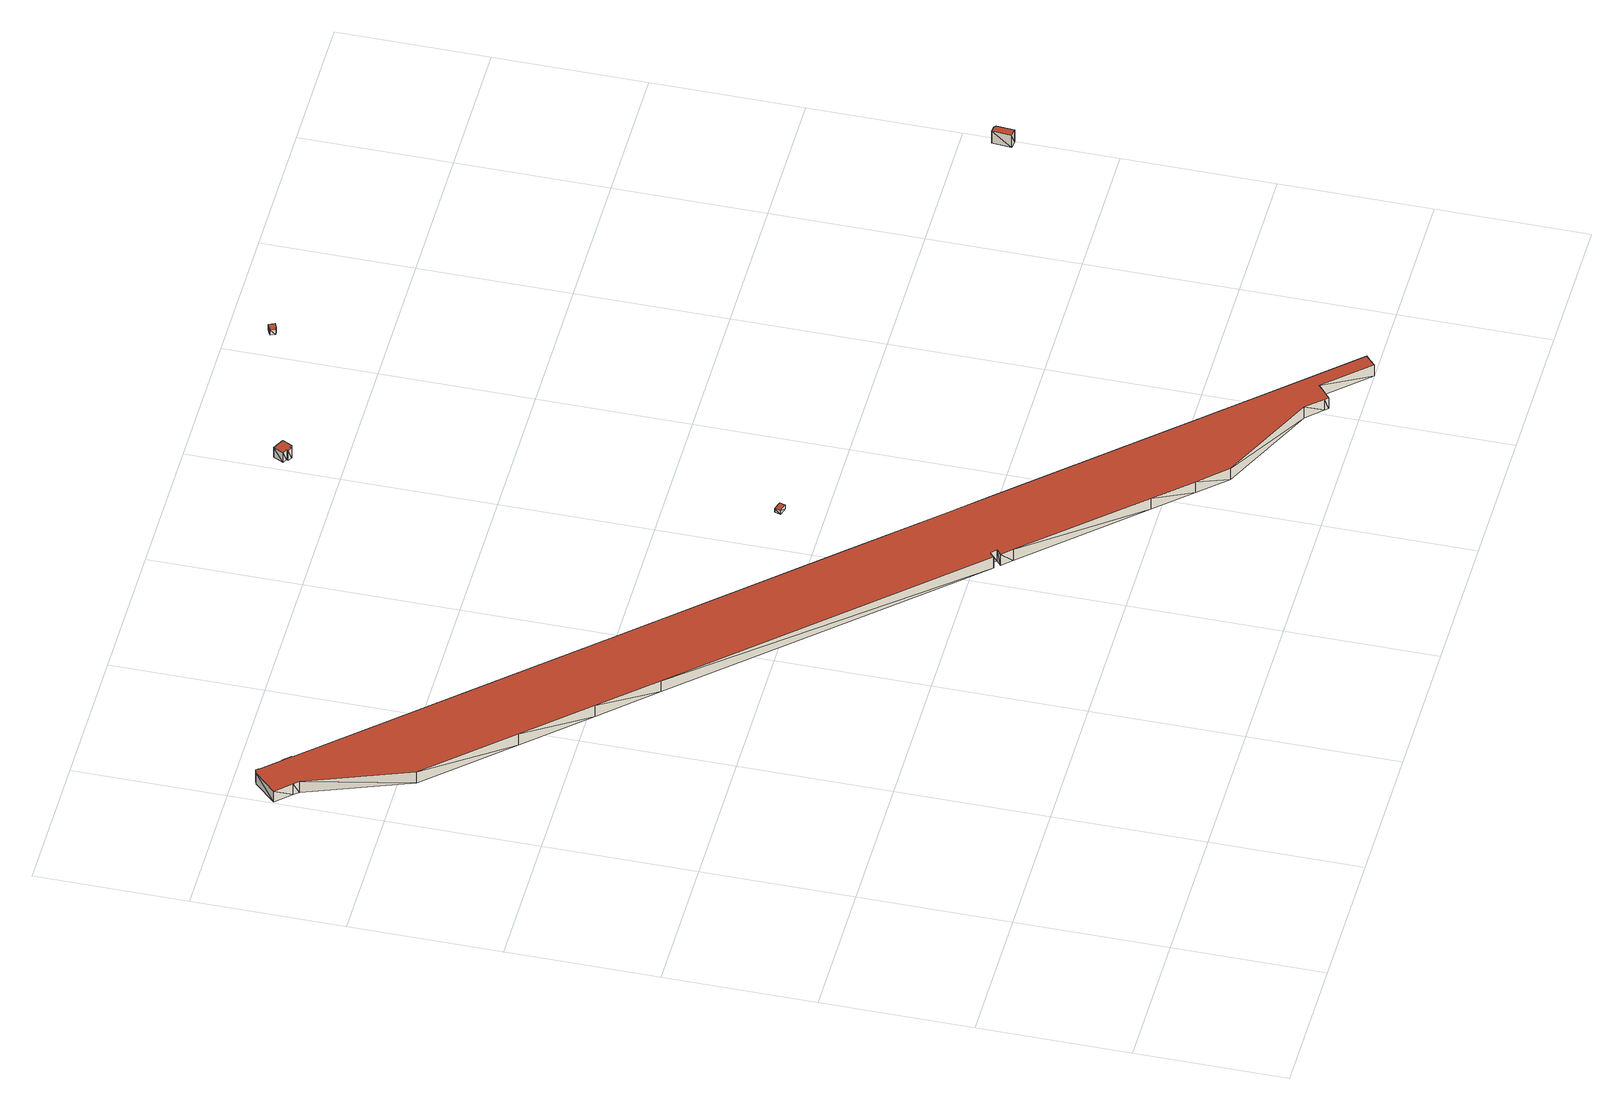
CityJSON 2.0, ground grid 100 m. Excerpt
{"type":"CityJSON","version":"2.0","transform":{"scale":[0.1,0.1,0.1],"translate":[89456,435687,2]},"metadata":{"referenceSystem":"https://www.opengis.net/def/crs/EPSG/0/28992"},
"CityObjects":{
"building1":{"type":"Building","attributes":{"+height_valid":1,"+groundHeight":3,"measuredHeight":12,"+function":"Supermarket","+org_car_parking_spaces":45,"+total_area":44388,"+min_car_parking_spaces":1110},"geometry":[{"type":"MultiSurface","lod":"1.2","boundaries":[[[0,1,2,3,4,5,6,7,8,9,10,11,12,13,14,15,16,17,18,19,20,21,22,23,24,25,26,27,28,29,30,31,32,33,34,35]],[[36,37,38,39,40,41,42,43,44,45,46,47,48,49,50,51,52,53,54,55,56,57,58,59,60,61,62,63,64,65,66,67,68,69,70,71]],[[0,37,36]],[[0,1,37]],[[1,38,37]],[[1,2,38]],[[2,39,38]],[[2,3,39]],[[3,40,39]],[[3,4,40]],[[4,41,40]],[[4,5,41]],[[5,42,41]],[[5,6,42]],[[6,43,42]],[[6,7,43]],[[7,44,43]],[[7,8,44]],[[8,45,44]],[[8,9,45]],[[9,46,45]],[[9,10,46]],[[10,47,46]],[[10,11,47]],[[11,48,47]],[[11,12,48]],[[12,49,48]],[[12,13,49]],[[13,50,49]],[[13,14,50]],[[14,51,50]],[[14,15,51]],[[15,52,51]],[[15,16,52]],[[16,53,52]],[[16,17,53]],[[17,54,53]],[[17,18,54]],[[18,55,54]],[[18,19,55]],[[19,56,55]],[[19,20,56]],[[20,57,56]],[[20,21,57]],[[21,58,57]],[[21,22,58]],[[22,59,58]],[[22,23,59]],[[23,60,59]],[[23,24,60]],[[24,61,60]],[[24,25,61]],[[25,62,61]],[[25,26,62]],[[26,63,62]],[[26,27,63]],[[27,64,63]],[[27,28,64]],[[28,65,64]],[[28,29,65]],[[29,66,65]],[[29,30,66]],[[30,67,66]],[[30,31,67]],[[31,68,67]],[[31,32,68]],[[32,69,68]],[[32,33,69]],[[33,70,69]],[[33,34,70]],[[34,71,70]],[[34,35,71]],[[35,36,71]],[[35,0,36]]],"semantics":{"surfaces":[{"type":"GroundSurface"},{"type":"RoofSurface"},{"type":"WallSurface"}],"values":[0,1,2,2,2,2,2,2,2,2,2,2,2,2,2,2,2,2,2,2,2,2,2,2,2,2,2,2,2,2,2,2,2,2,2,2,2,2,2,2,2,2,2,2,2,2,2,2,2,2,2,2,2,2,2,2,2,2,2,2,2,2,2,2,2,2,2,2,2,2,2,2,2,2]}}]},
"building2":{"type":"Building","attributes":{"+height_valid":1,"+groundHeight":2,"measuredHeight":5,"+function":"Industry","+org_car_parking_spaces":21,"+total_area":162,"+min_car_parking_spaces":0},"geometry":[{"type":"MultiSurface","lod":"1.2","boundaries":[[[72,73,74,75]],[[76,77,78,79]],[[72,77,76]],[[72,73,77]],[[73,78,77]],[[73,74,78]],[[74,79,78]],[[74,75,79]],[[75,76,79]],[[75,72,76]]],"semantics":{"surfaces":[{"type":"GroundSurface"},{"type":"RoofSurface"},{"type":"WallSurface"}],"values":[0,1,2,2,2,2,2,2,2,2]}}]},
"building3":{"type":"Building","attributes":{"+height_valid":1,"+groundHeight":3,"measuredHeight":11,"+function":"Industry","+org_car_parking_spaces":39,"+total_area":55,"+min_car_parking_spaces":0},"geometry":[{"type":"MultiSurface","lod":"1.2","boundaries":[[[80,81,82,83,84,85,86,87]],[[88,89,90,91,92,93,94,95]],[[80,89,88]],[[80,81,89]],[[81,90,89]],[[81,82,90]],[[82,91,90]],[[82,83,91]],[[83,92,91]],[[83,84,92]],[[84,93,92]],[[84,85,93]],[[85,94,93]],[[85,86,94]],[[86,95,94]],[[86,87,95]],[[87,88,95]],[[87,80,88]]],"semantics":{"surfaces":[{"type":"GroundSurface"},{"type":"RoofSurface"},{"type":"WallSurface"}],"values":[0,1,2,2,2,2,2,2,2,2,2,2,2,2,2,2,2,2]}}]},
"building4":{"type":"Building","attributes":{"+height_valid":1,"+groundHeight":3,"measuredHeight":7,"+function":"Industry","+org_car_parking_spaces":14,"+total_area":12,"+min_car_parking_spaces":0},"geometry":[{"type":"MultiSurface","lod":"1.2","boundaries":[[[96,97,98,99,100,101,102,103]],[[104,105,106,107,108,109,110,111]],[[96,105,104]],[[96,97,105]],[[97,106,105]],[[97,98,106]],[[98,107,106]],[[98,99,107]],[[99,108,107]],[[99,100,108]],[[100,109,108]],[[100,101,109]],[[101,110,109]],[[101,102,110]],[[102,111,110]],[[102,103,111]],[[103,104,111]],[[103,96,104]]],"semantics":{"surfaces":[{"type":"GroundSurface"},{"type":"RoofSurface"},{"type":"WallSurface"}],"values":[0,1,2,2,2,2,2,2,2,2,2,2,2,2,2,2,2,2]}}]},
"building5":{"type":"Building","attributes":{"+height_valid":1,"+groundHeight":3,"measuredHeight":13,"+function":"Industry","+org_car_parking_spaces":14,"+total_area":76,"+min_car_parking_spaces":0},"geometry":[{"type":"MultiSurface","lod":"1.2","boundaries":[[[112,113,114,115,116]],[[117,118,119,120,121]],[[112,118,117]],[[112,113,118]],[[113,119,118]],[[113,114,119]],[[114,120,119]],[[114,115,120]],[[115,121,120]],[[115,116,121]],[[116,117,121]],[[116,112,117]]],"semantics":{"surfaces":[{"type":"GroundSurface"},{"type":"RoofSurface"},{"type":"WallSurface"}],"values":[0,1,2,2,2,2,2,2,2,2,2,2]}}]}
},
"vertices":[
[3238,1776,10],[3176,1842,10],[3209,1873,10],[3175,1909,10],[3143,1879,10],[1554,3611,10],[1237,3956,10],[871,4354,10],[382,4887,10],[128,5571,10],[98,5603,10],[3,5707,10],[143,5849,10],[169,5859,10],[181,5846,10],[179,5845,10],[294,5720,10],[295,5721,10],[341,5671,10],[339,5669,10],[1281,4642,10],[1900,3968,10],[2994,2777,10],[3479,2249,10],[3681,2029,10],[4984,609,10],[5482,67,10],[5449,36,10],[5413,2,10],[5149,289,10],[5055,204,10],[5035,227,10],[4937,333,10],[4278,642,10],[4109,826,10],[3897,1057,10],[3238,1776,100],[3176,1842,100],[3209,1873,100],[3175,1909,100],[3143,1879,100],[1554,3611,100],[1237,3956,100],[871,4354,100],[382,4887,100],[128,5571,100],[98,5603,100],[3,5707,100],[143,5849,100],[169,5859,100],[181,5846,100],[179,5845,100],[294,5720,100],[295,5721,100],[341,5671,100],[339,5669,100],[1281,4642,100],[1900,3968,100],[2994,2777,100],[3479,2249,100],[3681,2029,100],[4984,609,100],[5482,67,100],[5449,36,100],[5413,2,100],[5149,289,100],[5055,204,100],[5035,227,100],[4937,333,100],[4278,642,100],[4109,826,100],[3897,1057,100],
[3395,3301,0],[3383,3261,0],[3326,3278,0],[3337,3318,0],[3395,3301,30],[3383,3261,30],[3326,3278,30],[3337,3318,30],
[3096,6447,10],[3173,6408,10],[3139,6342,10],[3124,6350,10],[3117,6337,10],[3087,6352,10],[3093,6365,10],[3063,6380,10],[3096,6447,90],[3173,6408,90],[3139,6342,90],[3124,6350,90],[3117,6337,90],[3087,6352,90],[3093,6365,90],[3063,6380,90],
[4252,6715,10],[4214,6700,10],[4213,6704,10],[4199,6699,10],[4186,6732,10],[4199,6737,10],[4198,6741,10],[4235,6757,10],[4252,6715,50],[4214,6700,50],[4213,6704,50],[4199,6699,50],[4186,6732,50],[4199,6737,50],[4198,6741,50],[4235,6757,50],
[6948,2804,10],[6986,2801,10],[6999,2786,10],[6991,2669,10],[6938,2673,10],[6948,2804,110],[6986,2801,110],[6999,2786,110],[6991,2669,110],[6938,2673,110]
]}
